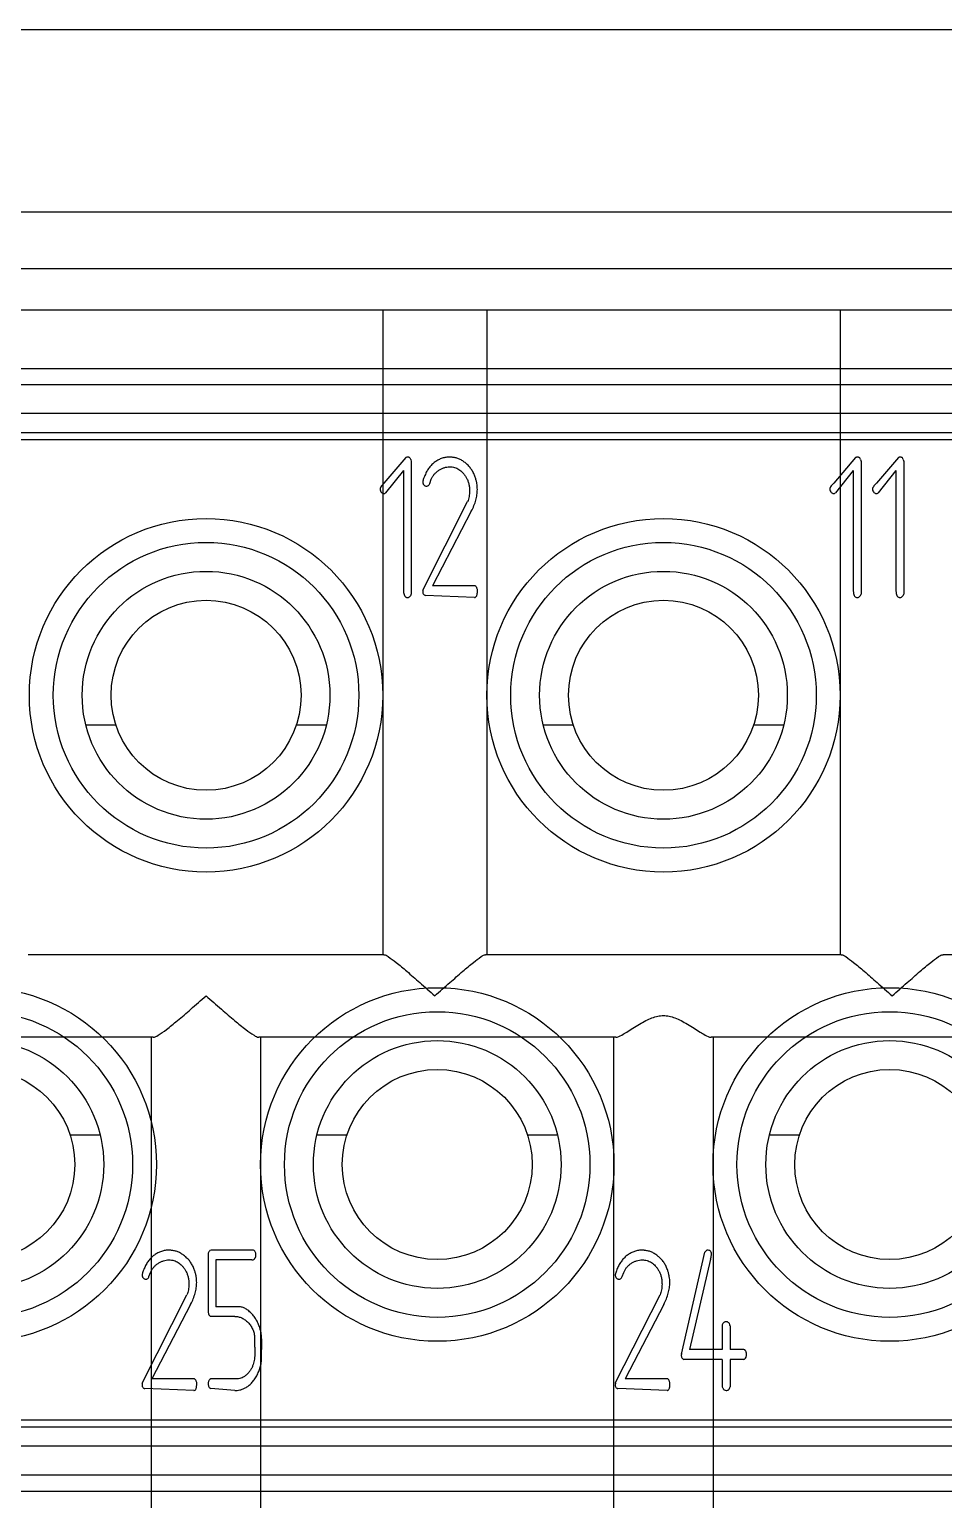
# Model space of a CAD drawing. Header units: millimetres. Extents: x 2423 to 7028, y 909 to 2460.
# Drawn here: x 5334 to 5339.54, y 2052.64 to 2061.54 of the extents above; entities that cross this region are included whole.
import ezdxf

# ---------------------------------------------------------------- set-up
doc = ezdxf.new("R2010")
doc.units = ezdxf.units.MM

msp = doc.modelspace()

# ---------------------------------------------------------------- linework, layer by layer
for p, q in [((5332.1427, 2061.5371), (5365.6427, 2061.5371)), ((5365.5427, 2060.431), (5332.2427, 2060.431)), ((5365.5427, 2060.0871), (5332.2427, 2060.0871)), ((5366.9677, 2059.8371), (5330.8177, 2059.8371)), ((5336.1427, 2059.8371), (5336.1427, 2055.9371)), ((5336.7727, 2059.8371), (5336.7727, 2055.9371)), ((5338.9127, 2059.8371), (5338.9127, 2055.9371)), ((5332.6427, 2059.485), (5365.1427, 2059.485)), ((5332.6427, 2059.3871), (5365.1427, 2059.3871)), ((5365.3927, 2059.2121), (5332.3927, 2059.2121)), ((5365.5427, 2059.0947), (5332.2427, 2059.0947)), ((5332.2427, 2059.0545), (5365.5427, 2059.0545)), ((5336.283, 2058.9454), (5336.1502, 2058.7914)), ((5336.3125, 2058.9343), (5336.3155, 2058.9223)), ((5336.3155, 2058.9223), (5336.3155, 2058.1183)), ((5339.0065, 2058.9454), (5338.8737, 2058.7914)), ((5339.036, 2058.9343), (5339.039, 2058.9223)), ((5339.039, 2058.9223), (5339.039, 2058.1183)), ((5339.2651, 2058.9454), (5339.1323, 2058.7914)), ((5339.2946, 2058.9343), (5339.2975, 2058.9223)), ((5339.2975, 2058.9223), (5339.2975, 2058.1183)), ((5336.2682, 2058.8668), (5336.1603, 2058.7314)), ((5336.2682, 2058.8668), (5336.2682, 2058.148)), ((5338.9918, 2058.8668), (5338.8839, 2058.7314)), ((5338.9918, 2058.8668), (5338.9918, 2058.148)), ((5339.2503, 2058.8668), (5339.1424, 2058.7314)), ((5339.2503, 2058.8668), (5339.2503, 2058.148)), ((5336.1502, 2058.7914), (5336.1354, 2058.774)), ((5336.4268, 2058.7888), (5336.4366, 2058.8142)), ((5338.8737, 2058.7914), (5338.859, 2058.774)), ((5339.1323, 2058.7914), (5339.1175, 2058.774)), ((5336.3856, 2058.143), (5336.6568, 2058.6789)), ((5336.6791, 2058.6204), (5336.4447, 2058.1697)), ((5336.386, 2058.1439), (5336.3851, 2058.1308)), ((5336.7028, 2058.1697), (5336.4447, 2058.1697)), ((5336.6989, 2058.0989), (5336.401, 2058.1107)), ((5334.5266, 2057.3271), (5334.3446, 2057.3271)), ((5335.8008, 2057.3271), (5335.6188, 2057.3271)), ((5337.2966, 2057.3271), (5337.1146, 2057.3271)), ((5338.5708, 2057.3271), (5338.3888, 2057.3271)), ((5336.1495, 2055.9371), (5333.9959, 2055.9371)), ((5338.9195, 2055.9371), (5336.7659, 2055.9371)), ((5341.6898, 2055.9371), (5339.5359, 2055.9371)), ((5334.7525, 2055.4371), (5330.4018, 2055.4371)), ((5334.7427, 2052.3371), (5334.7427, 2055.4371)), ((5337.5535, 2055.4371), (5335.3928, 2055.4371)), ((5335.4027, 2055.4371), (5335.4027, 2052.3371)), ((5337.5427, 2052.3371), (5337.5427, 2055.4371)), ((5340.293, 2055.4371), (5338.1318, 2055.4371)), ((5338.1427, 2055.4371), (5338.1427, 2052.3371)), ((5334.2488, 2054.8471), (5334.4308, 2054.8471)), ((5335.7446, 2054.8471), (5335.9266, 2054.8471)), ((5337.0188, 2054.8471), (5337.2008, 2054.8471)), ((5338.4846, 2054.8471), (5338.6666, 2054.8471)), ((5335.0855, 2054.1297), (5335.0855, 2053.7763)), ((5335.1029, 2054.1489), (5335.096, 2054.1465)), ((5335.3602, 2054.1489), (5335.1029, 2054.1489)), ((5337.9517, 2053.5196), (5338.0942, 2054.1358)), ((5335.1327, 2054.0899), (5335.1327, 2053.8065)), ((5335.3499, 2054.0899), (5335.1327, 2054.0899)), ((5338.128, 2054.0947), (5338.0007, 2053.5468)), ((5334.727, 2053.9888), (5334.7368, 2054.0142)), ((5337.5922, 2053.9888), (5337.602, 2054.0142)), ((5334.6858, 2053.343), (5334.957, 2053.8789)), ((5337.551, 2053.343), (5337.8222, 2053.8789)), ((5334.9793, 2053.8204), (5334.7449, 2053.3697)), ((5335.0855, 2053.7763), (5335.0874, 2053.7619)), ((5335.2654, 2053.8065), (5335.1327, 2053.8065)), ((5337.8446, 2053.8204), (5337.6101, 2053.3697)), ((5335.2464, 2053.7475), (5335.1019, 2053.7475)), ((5338.1987, 2053.6959), (5338.1987, 2053.5468)), ((5338.2459, 2053.69), (5338.2459, 2053.5468)), ((5337.9526, 2053.5236), (5337.9507, 2053.5092)), ((5338.1987, 2053.5468), (5338.0007, 2053.5468)), ((5338.3304, 2053.5468), (5338.2459, 2053.5468)), ((5338.1987, 2053.4878), (5337.9653, 2053.4878)), ((5338.1987, 2053.4878), (5338.1987, 2053.322)), ((5338.2459, 2053.4878), (5338.2459, 2053.322)), ((5338.3294, 2053.4878), (5338.2459, 2053.4878)), ((5334.6862, 2053.3439), (5334.6853, 2053.3308)), ((5335.003, 2053.3697), (5334.7449, 2053.3697)), ((5335.1019, 2053.3697), (5335.096, 2053.3657)), ((5335.2619, 2053.3697), (5335.1019, 2053.3697)), ((5337.5514, 2053.3439), (5337.5505, 2053.3308)), ((5337.8682, 2053.3697), (5337.6101, 2053.3697)), ((5334.9991, 2053.2989), (5334.7012, 2053.3107)), ((5335.2475, 2053.2989), (5335.101, 2053.3107)), ((5337.8643, 2053.2989), (5337.5664, 2053.3107)), ((5338.2105, 2053.3028), (5338.2234, 2053.2989)), ((5365.033, 2053.1197), (5332.7524, 2053.1197)), ((5332.7524, 2053.0795), (5365.033, 2053.0795)), ((5364.9607, 2052.9621), (5332.8247, 2052.9621)), ((5365.3774, 2052.7871), (5332.408, 2052.7871)), ((5332.7364, 2052.6892), (5365.049, 2052.6892))]:
    msp.add_line(p, q)
for centre, radius in [((5335.0727, 2057.5071), 1.07), ((5337.8427, 2057.5071), 1.07), ((5335.0727, 2057.5071), 0.925), ((5337.8427, 2057.5071), 0.925), ((5335.0727, 2057.5071), 0.75), ((5337.8427, 2057.5071), 0.75), ((5335.0727, 2057.5071), 0.575), ((5337.8427, 2057.5071), 0.575), ((5333.7027, 2054.6671), 1.07), ((5336.4727, 2054.6671), 1.07), ((5339.2127, 2054.6671), 1.07), ((5333.7027, 2054.6671), 0.925), ((5336.4727, 2054.6671), 0.925), ((5339.2127, 2054.6671), 0.925), ((5333.7027, 2054.6671), 0.75), ((5336.4727, 2054.6671), 0.75), ((5339.2127, 2054.6671), 0.75), ((5333.7027, 2054.6671), 0.575), ((5336.4727, 2054.6671), 0.575), ((5339.2127, 2054.6671), 0.575)]:
    msp.add_circle(centre, radius)
for points, knots in [([(5336.2939, 2058.9489), (5336.2917, 2058.9488), (5336.2878, 2058.9486), (5336.2845, 2058.9464), (5336.283, 2058.9454)], [0, 0, 0, 0, 0.545324, 1, 1, 1, 1]), ([(5336.3125, 2058.9343), (5336.3117, 2058.9366), (5336.3101, 2058.9408), (5336.3056, 2058.9454), (5336.3001, 2058.9485), (5336.296, 2058.9488), (5336.2939, 2058.9489)], [0, 0, 0, 0, 0.27916, 0.520292, 0.750713, 1, 1, 1, 1]), ([(5336.5495, 2058.9489), (5336.5414, 2058.9486), (5336.5255, 2058.9478), (5336.5022, 2058.9422), (5336.4802, 2058.9325), (5336.4593, 2058.9196), (5336.4403, 2058.9034), (5336.4237, 2058.8841), (5336.4089, 2058.8624), (5336.4016, 2058.8462), (5336.3978, 2058.8379)], [0, 0, 0, 0, 0.120579, 0.239462, 0.358345, 0.481274, 0.60656, 0.733056, 0.863098, 1, 1, 1, 1]), ([(5336.571, 2058.9465), (5336.5684, 2058.9469), (5336.5637, 2058.9476), (5336.5574, 2058.9483), (5336.5528, 2058.9487), (5336.5504, 2058.9488), (5336.5495, 2058.9489)], [0, 0, 0, 0, 0.368674, 0.659377, 0.872344, 1, 1, 1, 1]), ([(5336.7029, 2058.8268), (5336.7001, 2058.8345), (5336.6944, 2058.8498), (5336.6824, 2058.871), (5336.6676, 2058.8903), (5336.6506, 2058.9076), (5336.6321, 2058.9225), (5336.6125, 2058.9341), (5336.5922, 2058.9426), (5336.5781, 2058.9452), (5336.571, 2058.9465)], [0, 0, 0, 0, 0.131927, 0.260928, 0.389797, 0.520976, 0.649498, 0.769818, 0.885803, 1, 1, 1, 1]), ([(5339.0174, 2058.9489), (5339.0153, 2058.9488), (5339.0113, 2058.9486), (5339.008, 2058.9464), (5339.0065, 2058.9454)], [0, 0, 0, 0, 0.545324, 1, 1, 1, 1]), ([(5339.036, 2058.9343), (5339.0352, 2058.9366), (5339.0337, 2058.9408), (5339.0291, 2058.9454), (5339.0237, 2058.9485), (5339.0196, 2058.9488), (5339.0174, 2058.9489)], [0, 0, 0, 0, 0.27916, 0.520292, 0.750713, 1, 1, 1, 1]), ([(5339.276, 2058.9489), (5339.2738, 2058.9488), (5339.2698, 2058.9486), (5339.2666, 2058.9464), (5339.2651, 2058.9454)], [0, 0, 0, 0, 0.545324, 1, 1, 1, 1]), ([(5339.2946, 2058.9343), (5339.2938, 2058.9366), (5339.2922, 2058.9408), (5339.2876, 2058.9454), (5339.2822, 2058.9485), (5339.2781, 2058.9488), (5339.276, 2058.9489)], [0, 0, 0, 0, 0.27916, 0.520292, 0.750713, 1, 1, 1, 1]), ([(5336.3978, 2058.8379), (5336.396, 2058.8332), (5336.3926, 2058.8248), (5336.3885, 2058.8134), (5336.3858, 2058.8048), (5336.3853, 2058.7998), (5336.3851, 2058.7978)], [0, 0, 0, 0, 0.357566, 0.645467, 0.858871, 1, 1, 1, 1]), ([(5336.4366, 2058.8142), (5336.439, 2058.8196), (5336.4439, 2058.8303), (5336.4545, 2058.8447), (5336.467, 2058.8578), (5336.482, 2058.8687), (5336.4978, 2058.8782), (5336.5145, 2058.8848), (5336.5312, 2058.8892), (5336.5426, 2058.8896), (5336.5482, 2058.8899)], [0, 0, 0, 0, 0.124644, 0.247311, 0.373823, 0.505272, 0.637123, 0.761579, 0.881684, 1, 1, 1, 1]), ([(5336.5482, 2058.8899), (5336.5532, 2058.8897), (5336.5632, 2058.8895), (5336.5777, 2058.8861), (5336.5915, 2058.8812), (5336.6046, 2058.8741), (5336.6166, 2058.8648), (5336.6282, 2058.8539), (5336.6386, 2058.8406), (5336.6449, 2058.8309), (5336.6482, 2058.8259)], [0, 0, 0, 0, 0.121565, 0.239695, 0.356257, 0.474118, 0.59457, 0.721216, 0.855947, 1, 1, 1, 1]), ([(5336.1354, 2058.774), (5336.1328, 2058.7708), (5336.1282, 2058.765), (5336.1271, 2058.7576), (5336.1266, 2058.7543)], [0, 0, 0, 0, 0.551921, 1, 1, 1, 1]), ([(5336.1266, 2058.7543), (5336.1267, 2058.7525), (5336.1269, 2058.7488), (5336.1287, 2058.7456), (5336.1295, 2058.744)], [0, 0, 0, 0, 0.497688, 1, 1, 1, 1]), ([(5336.1295, 2058.744), (5336.1309, 2058.7407), (5336.1335, 2058.7346), (5336.1412, 2058.7296), (5336.1468, 2058.729), (5336.1492, 2058.7279), (5336.1496, 2058.7277)], [0, 0, 0, 0, 0.387727, 0.71051, 0.948473, 1, 1, 1, 1]), ([(5336.3851, 2058.7978), (5336.3852, 2058.7956), (5336.3855, 2058.7913), (5336.3872, 2058.7873), (5336.3881, 2058.7853)], [0, 0, 0, 0, 0.500808, 1, 1, 1, 1]), ([(5336.3881, 2058.7853), (5336.389, 2058.7837), (5336.3908, 2058.7805), (5336.395, 2058.7767), (5336.4004, 2058.7741), (5336.4044, 2058.7732), (5336.4065, 2058.7727)], [0, 0, 0, 0, 0.235775, 0.471951, 0.720621, 1, 1, 1, 1]), ([(5336.4065, 2058.7727), (5336.4088, 2058.7729), (5336.4133, 2058.7731), (5336.4192, 2058.7767), (5336.4241, 2058.7818), (5336.4258, 2058.7864), (5336.4268, 2058.7888)], [0, 0, 0, 0, 0.247814, 0.476683, 0.720915, 1, 1, 1, 1]), ([(5336.6482, 2058.8259), (5336.6513, 2058.8199), (5336.6577, 2058.8078), (5336.664, 2058.7877), (5336.6677, 2058.7658), (5336.6682, 2058.7507), (5336.6684, 2058.7429)], [0, 0, 0, 0, 0.2329, 0.475204, 0.728536, 1, 1, 1, 1]), ([(5336.6791, 2058.6204), (5336.6848, 2058.6318), (5336.6956, 2058.6537), (5336.707, 2058.6874), (5336.7143, 2058.72), (5336.7152, 2058.7416), (5336.7157, 2058.7521)], [0, 0, 0, 0, 0.27579, 0.531625, 0.772114, 1, 1, 1, 1]), ([(5336.7157, 2058.7521), (5336.7155, 2058.7582), (5336.7153, 2058.7707), (5336.7128, 2058.7893), (5336.7087, 2058.8081), (5336.7049, 2058.8205), (5336.7029, 2058.8268)], [0, 0, 0, 0, 0.242582, 0.489414, 0.739966, 1, 1, 1, 1]), ([(5338.859, 2058.774), (5338.8564, 2058.7708), (5338.8517, 2058.765), (5338.8506, 2058.7576), (5338.8501, 2058.7543)], [0, 0, 0, 0, 0.551921, 1, 1, 1, 1]), ([(5338.8501, 2058.7543), (5338.8502, 2058.7525), (5338.8505, 2058.7488), (5338.8522, 2058.7456), (5338.8531, 2058.744)], [0, 0, 0, 0, 0.497688, 1, 1, 1, 1]), ([(5338.8531, 2058.744), (5338.8545, 2058.7407), (5338.857, 2058.7346), (5338.8647, 2058.7296), (5338.8703, 2058.729), (5338.8727, 2058.7279), (5338.8732, 2058.7277)], [0, 0, 0, 0, 0.387727, 0.71051, 0.948473, 1, 1, 1, 1]), ([(5339.1175, 2058.774), (5339.1149, 2058.7708), (5339.1103, 2058.765), (5339.1092, 2058.7576), (5339.1087, 2058.7543)], [0, 0, 0, 0, 0.551921, 1, 1, 1, 1]), ([(5339.1087, 2058.7543), (5339.1088, 2058.7525), (5339.109, 2058.7488), (5339.1107, 2058.7456), (5339.1116, 2058.744)], [0, 0, 0, 0, 0.497688, 1, 1, 1, 1]), ([(5339.1116, 2058.744), (5339.113, 2058.7407), (5339.1156, 2058.7346), (5339.1233, 2058.7296), (5339.1289, 2058.729), (5339.1313, 2058.7279), (5339.1317, 2058.7277)], [0, 0, 0, 0, 0.387727, 0.71051, 0.948473, 1, 1, 1, 1]), ([(5336.1496, 2058.7277), (5336.1516, 2058.7279), (5336.1555, 2058.7282), (5336.1587, 2058.7303), (5336.1603, 2058.7314)], [0, 0, 0, 0, 0.504124, 1, 1, 1, 1]), ([(5336.6684, 2058.7429), (5336.6683, 2058.7371), (5336.6681, 2058.7258), (5336.6657, 2058.7092), (5336.6625, 2058.6935), (5336.6587, 2058.6837), (5336.6568, 2058.6789)], [0, 0, 0, 0, 0.265175, 0.518288, 0.76377, 1, 1, 1, 1]), ([(5338.8732, 2058.7277), (5338.8751, 2058.7279), (5338.879, 2058.7282), (5338.8823, 2058.7303), (5338.8839, 2058.7314)], [0, 0, 0, 0, 0.504124, 1, 1, 1, 1]), ([(5339.1317, 2058.7277), (5339.1337, 2058.7279), (5339.1376, 2058.7282), (5339.1408, 2058.7303), (5339.1424, 2058.7314)], [0, 0, 0, 0, 0.504124, 1, 1, 1, 1]), ([(5336.2682, 2058.148), (5336.2684, 2058.1419), (5336.2686, 2058.1312), (5336.2711, 2058.1172), (5336.2756, 2058.1066), (5336.2808, 2058.1029), (5336.2832, 2058.1013)], [0, 0, 0, 0, 0.353853, 0.629664, 0.836093, 1, 1, 1, 1]), ([(5336.3851, 2058.1308), (5336.3854, 2058.1286), (5336.3859, 2058.1242), (5336.3893, 2058.1184), (5336.3944, 2058.1137), (5336.3987, 2058.1118), (5336.401, 2058.1107)], [0, 0, 0, 0, 0.249068, 0.483247, 0.723549, 1, 1, 1, 1]), ([(5336.7157, 2058.1472), (5336.7149, 2058.15), (5336.7135, 2058.1549), (5336.7109, 2058.1617), (5336.7072, 2058.1666), (5336.7042, 2058.1688), (5336.7028, 2058.1697)], [0, 0, 0, 0, 0.317369, 0.580773, 0.807678, 1, 1, 1, 1]), ([(5336.7147, 2058.1166), (5336.7149, 2058.1181), (5336.7152, 2058.1217), (5336.7156, 2058.1283), (5336.7157, 2058.137), (5336.7157, 2058.1436), (5336.7157, 2058.1472)], [0, 0, 0, 0, 0.144948, 0.355944, 0.644901, 1, 1, 1, 1]), ([(5338.9918, 2058.148), (5338.9919, 2058.1419), (5338.9922, 2058.1312), (5338.9946, 2058.1172), (5338.9991, 2058.1066), (5339.0044, 2058.1029), (5339.0067, 2058.1013)], [0, 0, 0, 0, 0.353853, 0.629664, 0.836093, 1, 1, 1, 1]), ([(5339.2503, 2058.148), (5339.2505, 2058.1419), (5339.2507, 2058.1312), (5339.2532, 2058.1172), (5339.2577, 2058.1066), (5339.2629, 2058.1029), (5339.2653, 2058.1013)], [0, 0, 0, 0, 0.353853, 0.629664, 0.836093, 1, 1, 1, 1]), ([(5336.2832, 2058.1013), (5336.2845, 2058.1006), (5336.2869, 2058.0993), (5336.2895, 2058.099), (5336.2907, 2058.0989)], [0, 0, 0, 0, 0.556803, 1, 1, 1, 1]), ([(5336.2907, 2058.0989), (5336.2932, 2058.099), (5336.2982, 2058.0993), (5336.3026, 2058.1015), (5336.3048, 2058.1026)], [0, 0, 0, 0, 0.508267, 1, 1, 1, 1]), ([(5336.3048, 2058.1026), (5336.3076, 2058.1051), (5336.3125, 2058.1094), (5336.3146, 2058.1156), (5336.3155, 2058.1183)], [0, 0, 0, 0, 0.575373, 1, 1, 1, 1]), ([(5336.6989, 2058.0989), (5336.7005, 2058.0993), (5336.7041, 2058.1002), (5336.7082, 2058.1044), (5336.7121, 2058.1097), (5336.7138, 2058.1142), (5336.7147, 2058.1166)], [0, 0, 0, 0, 0.203885, 0.429749, 0.684734, 1, 1, 1, 1]), ([(5339.0067, 2058.1013), (5339.008, 2058.1006), (5339.0104, 2058.0993), (5339.0131, 2058.099), (5339.0143, 2058.0989)], [0, 0, 0, 0, 0.556803, 1, 1, 1, 1]), ([(5339.0143, 2058.0989), (5339.0168, 2058.099), (5339.0217, 2058.0993), (5339.0261, 2058.1015), (5339.0283, 2058.1026)], [0, 0, 0, 0, 0.508267, 1, 1, 1, 1]), ([(5339.0283, 2058.1026), (5339.0311, 2058.1051), (5339.0361, 2058.1094), (5339.0381, 2058.1156), (5339.039, 2058.1183)], [0, 0, 0, 0, 0.575373, 1, 1, 1, 1]), ([(5339.2653, 2058.1013), (5339.2666, 2058.1006), (5339.269, 2058.0993), (5339.2716, 2058.099), (5339.2728, 2058.0989)], [0, 0, 0, 0, 0.556803, 1, 1, 1, 1]), ([(5339.2728, 2058.0989), (5339.2753, 2058.099), (5339.2802, 2058.0993), (5339.2847, 2058.1015), (5339.2868, 2058.1026)], [0, 0, 0, 0, 0.508267, 1, 1, 1, 1]), ([(5339.2868, 2058.1026), (5339.2897, 2058.1051), (5339.2946, 2058.1094), (5339.2967, 2058.1156), (5339.2975, 2058.1183)], [0, 0, 0, 0, 0.575373, 1, 1, 1, 1]), ([(5336.1495, 2055.9371), (5336.1592, 2055.9371), (5336.1852, 2055.9191), (5336.2299, 2055.8862), (5336.2933, 2055.8323), (5336.3709, 2055.7644), (5336.4273, 2055.7141), (5336.4577, 2055.6871)], [0, 0, 0, 0, 0.073316, 0.220615, 0.430985, 0.693963, 1, 1, 1, 1]), ([(5336.4577, 2055.6871), (5336.488, 2055.7141), (5336.5444, 2055.7644), (5336.6221, 2055.8323), (5336.6854, 2055.8862), (5336.7301, 2055.9191), (5336.7562, 2055.9371), (5336.7659, 2055.9371)], [0, 0, 0, 0, 0.305988, 0.568991, 0.779342, 0.926588, 1, 1, 1, 1]), ([(5338.9195, 2055.9371), (5338.9292, 2055.9371), (5338.9552, 2055.9191), (5338.9999, 2055.8862), (5339.0633, 2055.8323), (5339.1409, 2055.7644), (5339.1973, 2055.7141), (5339.2277, 2055.6871)], [0, 0, 0, 0, 0.073316, 0.220615, 0.430985, 0.693963, 1, 1, 1, 1]), ([(5339.2277, 2055.6871), (5339.258, 2055.7141), (5339.3144, 2055.7644), (5339.3921, 2055.8323), (5339.4554, 2055.8862), (5339.5001, 2055.9191), (5339.5262, 2055.9371), (5339.5359, 2055.9371)], [0, 0, 0, 0, 0.305988, 0.568991, 0.779342, 0.926588, 1, 1, 1, 1]), ([(5334.7525, 2055.4371), (5334.7632, 2055.4371), (5334.7913, 2055.4547), (5334.8389, 2055.4879), (5334.9043, 2055.5421), (5334.9841, 2055.6098), (5335.0417, 2055.6602), (5335.0727, 2055.6871)], [0, 0, 0, 0, 0.078486, 0.227894, 0.437701, 0.698117, 1, 1, 1, 1]), ([(5335.0727, 2055.6871), (5335.1036, 2055.6602), (5335.1612, 2055.6098), (5335.241, 2055.5421), (5335.3065, 2055.4879), (5335.354, 2055.4547), (5335.3822, 2055.4371), (5335.3928, 2055.4371)], [0, 0, 0, 0, 0.301654, 0.562482, 0.772077, 0.921467, 1, 1, 1, 1]), ([(5337.5535, 2055.4371), (5337.5665, 2055.4371), (5337.5893, 2055.4505), (5337.6228, 2055.4696), (5337.6582, 2055.4924), (5337.6964, 2055.516), (5337.7347, 2055.5376), (5337.7717, 2055.5547), (5337.8074, 2055.5658), (5337.8313, 2055.5684), (5337.8427, 2055.5684)], [0, 0, 0, 0, 0.121032, 0.231439, 0.366608, 0.512536, 0.651644, 0.777843, 0.893253, 1, 1, 1, 1]), ([(5337.8427, 2055.5684), (5337.8541, 2055.5684), (5337.8779, 2055.5658), (5337.9137, 2055.5547), (5337.9507, 2055.5376), (5337.989, 2055.5159), (5338.0272, 2055.4924), (5338.0626, 2055.4696), (5338.0961, 2055.4505), (5338.1189, 2055.4371), (5338.1318, 2055.4371)], [0, 0, 0, 0, 0.106755, 0.222209, 0.348408, 0.487472, 0.633378, 0.768538, 0.878937, 1, 1, 1, 1]), ([(5334.8497, 2054.1489), (5334.8416, 2054.1486), (5334.8257, 2054.1478), (5334.8024, 2054.1422), (5334.7804, 2054.1325), (5334.7595, 2054.1196), (5334.7405, 2054.1034), (5334.7239, 2054.0841), (5334.7091, 2054.0624), (5334.7018, 2054.0462), (5334.698, 2054.0379)], [0, 0, 0, 0, 0.120579, 0.239462, 0.358345, 0.481274, 0.60656, 0.733056, 0.863098, 1, 1, 1, 1]), ([(5334.8713, 2054.1465), (5334.8686, 2054.1469), (5334.8639, 2054.1476), (5334.8576, 2054.1483), (5334.8531, 2054.1487), (5334.8506, 2054.1488), (5334.8497, 2054.1489)], [0, 0, 0, 0, 0.368674, 0.659377, 0.872344, 1, 1, 1, 1]), ([(5335.0031, 2054.0268), (5335.0003, 2054.0345), (5334.9946, 2054.0498), (5334.9826, 2054.071), (5334.9678, 2054.0903), (5334.9508, 2054.1076), (5334.9323, 2054.1225), (5334.9127, 2054.1341), (5334.8924, 2054.1426), (5334.8783, 2054.1452), (5334.8713, 2054.1465)], [0, 0, 0, 0, 0.131927, 0.260928, 0.389797, 0.520976, 0.649498, 0.769818, 0.885803, 1, 1, 1, 1]), ([(5335.096, 2054.1465), (5335.0937, 2054.1442), (5335.0888, 2054.1395), (5335.0866, 2054.1331), (5335.0855, 2054.1297)], [0, 0, 0, 0, 0.481353, 1, 1, 1, 1]), ([(5335.3499, 2054.0899), (5335.3519, 2054.09), (5335.3558, 2054.0901), (5335.3613, 2054.092), (5335.3657, 2054.0951), (5335.3702, 2054.1007), (5335.3737, 2054.1094), (5335.3743, 2054.1169), (5335.3746, 2054.1207)], [0, 0, 0, 0, 0.13727, 0.264348, 0.380416, 0.498171, 0.745136, 1, 1, 1, 1]), ([(5335.3727, 2054.1341), (5335.3714, 2054.1372), (5335.3688, 2054.1434), (5335.3631, 2054.147), (5335.3602, 2054.1489)], [0, 0, 0, 0, 0.488508, 1, 1, 1, 1]), ([(5335.3746, 2054.1207), (5335.3746, 2054.1234), (5335.3747, 2054.128), (5335.3733, 2054.1324), (5335.3727, 2054.1341)], [0, 0, 0, 0, 0.594176, 1, 1, 1, 1]), ([(5337.7149, 2054.1489), (5337.7069, 2054.1486), (5337.6909, 2054.1478), (5337.6676, 2054.1422), (5337.6456, 2054.1325), (5337.6247, 2054.1196), (5337.6057, 2054.1034), (5337.5891, 2054.0841), (5337.5744, 2054.0624), (5337.567, 2054.0462), (5337.5633, 2054.0379)], [0, 0, 0, 0, 0.120579, 0.239462, 0.358345, 0.481274, 0.60656, 0.733056, 0.863098, 1, 1, 1, 1]), ([(5337.7365, 2054.1465), (5337.7338, 2054.1469), (5337.7291, 2054.1476), (5337.7228, 2054.1483), (5337.7183, 2054.1487), (5337.7158, 2054.1488), (5337.7149, 2054.1489)], [0, 0, 0, 0, 0.368674, 0.659377, 0.872344, 1, 1, 1, 1]), ([(5337.8684, 2054.0268), (5337.8655, 2054.0345), (5337.8598, 2054.0498), (5337.8478, 2054.071), (5337.833, 2054.0903), (5337.816, 2054.1076), (5337.7975, 2054.1225), (5337.7779, 2054.1341), (5337.7576, 2054.1426), (5337.7435, 2054.1452), (5337.7365, 2054.1465)], [0, 0, 0, 0, 0.131927, 0.260928, 0.389797, 0.520976, 0.649498, 0.769818, 0.885803, 1, 1, 1, 1]), ([(5338.1086, 2054.1489), (5338.1073, 2054.1488), (5338.1045, 2054.1485), (5338.1009, 2054.1453), (5338.0971, 2054.1414), (5338.0953, 2054.1378), (5338.0942, 2054.1358)], [0, 0, 0, 0, 0.193362, 0.406833, 0.675762, 1, 1, 1, 1]), ([(5338.1337, 2054.1253), (5338.1336, 2054.1288), (5338.1333, 2054.1353), (5338.1279, 2054.1436), (5338.1191, 2054.1484), (5338.1124, 2054.1487), (5338.1086, 2054.1489)], [0, 0, 0, 0, 0.265355, 0.489144, 0.716058, 1, 1, 1, 1]), ([(5338.128, 2054.0947), (5338.1289, 2054.0984), (5338.1305, 2054.1051), (5338.1321, 2054.114), (5338.1334, 2054.1204), (5338.1336, 2054.1239), (5338.1337, 2054.1253)], [0, 0, 0, 0, 0.370279, 0.659212, 0.869304, 1, 1, 1, 1]), ([(5334.698, 2054.0379), (5334.6962, 2054.0332), (5334.6928, 2054.0248), (5334.6887, 2054.0134), (5334.686, 2054.0048), (5334.6855, 2053.9998), (5334.6853, 2053.9978)], [0, 0, 0, 0, 0.357566, 0.645467, 0.858871, 1, 1, 1, 1]), ([(5334.7368, 2054.0142), (5334.7393, 2054.0196), (5334.7442, 2054.0303), (5334.7547, 2054.0447), (5334.7672, 2054.0578), (5334.7822, 2054.0687), (5334.7981, 2054.0782), (5334.8147, 2054.0848), (5334.8314, 2054.0892), (5334.8428, 2054.0896), (5334.8484, 2054.0899)], [0, 0, 0, 0, 0.124644, 0.247311, 0.373823, 0.505272, 0.637123, 0.761579, 0.881684, 1, 1, 1, 1]), ([(5334.8484, 2054.0899), (5334.8534, 2054.0897), (5334.8634, 2054.0895), (5334.8779, 2054.0861), (5334.8917, 2054.0812), (5334.9048, 2054.0741), (5334.9168, 2054.0648), (5334.9284, 2054.0539), (5334.9388, 2054.0406), (5334.9451, 2054.0309), (5334.9484, 2054.0259)], [0, 0, 0, 0, 0.121565, 0.239695, 0.356257, 0.474118, 0.59457, 0.721216, 0.855947, 1, 1, 1, 1]), ([(5337.5633, 2054.0379), (5337.5614, 2054.0332), (5337.558, 2054.0248), (5337.5539, 2054.0134), (5337.5512, 2054.0048), (5337.5507, 2053.9998), (5337.5505, 2053.9978)], [0, 0, 0, 0, 0.357566, 0.645467, 0.858871, 1, 1, 1, 1]), ([(5337.602, 2054.0142), (5337.6045, 2054.0196), (5337.6094, 2054.0303), (5337.6199, 2054.0447), (5337.6324, 2054.0578), (5337.6474, 2054.0687), (5337.6633, 2054.0782), (5337.6799, 2054.0848), (5337.6966, 2054.0892), (5337.708, 2054.0896), (5337.7136, 2054.0899)], [0, 0, 0, 0, 0.124644, 0.247311, 0.373823, 0.505272, 0.637123, 0.761579, 0.881684, 1, 1, 1, 1]), ([(5337.7136, 2054.0899), (5337.7187, 2054.0897), (5337.7286, 2054.0895), (5337.7431, 2054.0861), (5337.7569, 2054.0812), (5337.77, 2054.0741), (5337.782, 2054.0648), (5337.7936, 2054.0539), (5337.8041, 2054.0406), (5337.8103, 2054.0309), (5337.8136, 2054.0259)], [0, 0, 0, 0, 0.121565, 0.239695, 0.356257, 0.474118, 0.59457, 0.721216, 0.855947, 1, 1, 1, 1]), ([(5334.6853, 2053.9978), (5334.6854, 2053.9956), (5334.6857, 2053.9913), (5334.6874, 2053.9873), (5334.6883, 2053.9853)], [0, 0, 0, 0, 0.500808, 1, 1, 1, 1]), ([(5334.6883, 2053.9853), (5334.6892, 2053.9837), (5334.691, 2053.9805), (5334.6952, 2053.9767), (5334.7006, 2053.9741), (5334.7046, 2053.9732), (5334.7067, 2053.9727)], [0, 0, 0, 0, 0.235775, 0.471951, 0.720621, 1, 1, 1, 1]), ([(5334.7067, 2053.9727), (5334.709, 2053.9729), (5334.7135, 2053.9731), (5334.7194, 2053.9767), (5334.7243, 2053.9818), (5334.7261, 2053.9864), (5334.727, 2053.9888)], [0, 0, 0, 0, 0.247814, 0.476683, 0.720915, 1, 1, 1, 1]), ([(5334.9484, 2054.0259), (5334.9515, 2054.0199), (5334.9579, 2054.0078), (5334.9642, 2053.9877), (5334.9679, 2053.9658), (5334.9684, 2053.9507), (5334.9687, 2053.9429)], [0, 0, 0, 0, 0.2329, 0.475204, 0.728536, 1, 1, 1, 1]), ([(5334.9687, 2053.9429), (5334.9685, 2053.9371), (5334.9683, 2053.9258), (5334.9659, 2053.9092), (5334.9627, 2053.8935), (5334.9589, 2053.8837), (5334.957, 2053.8789)], [0, 0, 0, 0, 0.265175, 0.518288, 0.76377, 1, 1, 1, 1]), ([(5334.9793, 2053.8204), (5334.985, 2053.8318), (5334.9958, 2053.8537), (5335.0072, 2053.8874), (5335.0145, 2053.92), (5335.0154, 2053.9416), (5335.0159, 2053.9521)], [0, 0, 0, 0, 0.27579, 0.531625, 0.772114, 1, 1, 1, 1]), ([(5335.0159, 2053.9521), (5335.0157, 2053.9582), (5335.0155, 2053.9707), (5335.013, 2053.9893), (5335.0089, 2054.0081), (5335.0051, 2054.0205), (5335.0031, 2054.0268)], [0, 0, 0, 0, 0.242582, 0.489414, 0.739966, 1, 1, 1, 1]), ([(5337.5505, 2053.9978), (5337.5506, 2053.9956), (5337.5509, 2053.9913), (5337.5526, 2053.9873), (5337.5535, 2053.9853)], [0, 0, 0, 0, 0.500808, 1, 1, 1, 1]), ([(5337.5535, 2053.9853), (5337.5544, 2053.9837), (5337.5562, 2053.9805), (5337.5604, 2053.9767), (5337.5658, 2053.9741), (5337.5698, 2053.9732), (5337.5719, 2053.9727)], [0, 0, 0, 0, 0.235775, 0.471951, 0.720621, 1, 1, 1, 1]), ([(5337.5719, 2053.9727), (5337.5743, 2053.9729), (5337.5787, 2053.9731), (5337.5846, 2053.9767), (5337.5895, 2053.9818), (5337.5913, 2053.9864), (5337.5922, 2053.9888)], [0, 0, 0, 0, 0.247814, 0.476683, 0.720915, 1, 1, 1, 1]), ([(5337.8136, 2054.0259), (5337.8167, 2054.0199), (5337.8231, 2054.0078), (5337.8294, 2053.9877), (5337.8331, 2053.9658), (5337.8336, 2053.9507), (5337.8339, 2053.9429)], [0, 0, 0, 0, 0.2329, 0.475204, 0.728536, 1, 1, 1, 1]), ([(5337.8339, 2053.9429), (5337.8337, 2053.9371), (5337.8335, 2053.9258), (5337.8311, 2053.9092), (5337.8279, 2053.8935), (5337.8241, 2053.8837), (5337.8222, 2053.8789)], [0, 0, 0, 0, 0.265175, 0.518288, 0.76377, 1, 1, 1, 1]), ([(5337.8446, 2053.8204), (5337.8502, 2053.8318), (5337.861, 2053.8537), (5337.8724, 2053.8874), (5337.8798, 2053.92), (5337.8806, 2053.9416), (5337.8811, 2053.9521)], [0, 0, 0, 0, 0.27579, 0.531625, 0.772114, 1, 1, 1, 1]), ([(5337.8811, 2053.9521), (5337.8809, 2053.9582), (5337.8807, 2053.9707), (5337.8782, 2053.9893), (5337.8741, 2054.0081), (5337.8703, 2054.0205), (5337.8684, 2054.0268)], [0, 0, 0, 0, 0.242582, 0.489414, 0.739966, 1, 1, 1, 1]), ([(5335.0874, 2053.7619), (5335.0882, 2053.7601), (5335.0899, 2053.7566), (5335.0932, 2053.7522), (5335.0974, 2053.7492), (5335.1004, 2053.7481), (5335.1019, 2053.7475)], [0, 0, 0, 0, 0.283765, 0.537602, 0.774029, 1, 1, 1, 1]), ([(5335.3998, 2053.6724), (5335.3969, 2053.6815), (5335.3912, 2053.6993), (5335.3788, 2053.7243), (5335.3638, 2053.7471), (5335.3465, 2053.7675), (5335.3277, 2053.7847), (5335.3077, 2053.7972), (5335.2868, 2053.8052), (5335.2725, 2053.8061), (5335.2654, 2053.8065)], [0, 0, 0, 0, 0.141089, 0.277362, 0.411722, 0.545707, 0.672989, 0.787683, 0.895323, 1, 1, 1, 1]), ([(5335.2464, 2053.7475), (5335.2538, 2053.7471), (5335.2686, 2053.7464), (5335.2899, 2053.7388), (5335.3098, 2053.7271), (5335.3279, 2053.7111), (5335.3439, 2053.692), (5335.3557, 2053.6696), (5335.364, 2053.6451), (5335.3659, 2053.6277), (5335.3668, 2053.6188)], [0, 0, 0, 0, 0.114921, 0.228526, 0.345545, 0.471852, 0.601186, 0.729943, 0.861328, 1, 1, 1, 1]), ([(5335.4102, 2053.5832), (5335.4101, 2053.5917), (5335.41, 2053.6081), (5335.4078, 2053.6316), (5335.405, 2053.6529), (5335.4015, 2053.6661), (5335.3998, 2053.6724)], [0, 0, 0, 0, 0.284466, 0.545287, 0.783139, 1, 1, 1, 1]), ([(5338.2234, 2053.7154), (5338.2206, 2053.7152), (5338.2152, 2053.7147), (5338.2076, 2053.711), (5338.2021, 2053.7042), (5338.1999, 2053.6988), (5338.1987, 2053.6959)], [0, 0, 0, 0, 0.247905, 0.479174, 0.722434, 1, 1, 1, 1]), ([(5338.2352, 2053.7108), (5338.2336, 2053.7122), (5338.2302, 2053.7151), (5338.2257, 2053.7153), (5338.2234, 2053.7154)], [0, 0, 0, 0, 0.46831, 1, 1, 1, 1]), ([(5338.2459, 2053.69), (5338.2457, 2053.6921), (5338.2454, 2053.6963), (5338.2436, 2053.7023), (5338.2399, 2053.7072), (5338.2368, 2053.7096), (5338.2352, 2053.7108)], [0, 0, 0, 0, 0.265564, 0.511114, 0.753872, 1, 1, 1, 1]), ([(5335.3668, 2053.6188), (5335.3665, 2053.6162), (5335.3658, 2053.61), (5335.3659, 2053.6037), (5335.3659, 2053.5999)], [0, 0, 0, 0, 0.403068, 1, 1, 1, 1]), ([(5335.3659, 2053.5999), (5335.3659, 2053.5951), (5335.366, 2053.5835), (5335.3668, 2053.5683), (5335.3672, 2053.5549), (5335.3676, 2053.5457), (5335.3678, 2053.5381), (5335.3678, 2053.5335), (5335.3678, 2053.5315)], [0, 0, 0, 0, 0.21286, 0.509419, 0.665777, 0.800595, 0.911091, 1, 1, 1, 1]), ([(5335.4083, 2053.5062), (5335.4083, 2053.5086), (5335.4083, 2053.5139), (5335.4085, 2053.5226), (5335.4089, 2053.533), (5335.4093, 2053.5446), (5335.4096, 2053.5562), (5335.41, 2053.5667), (5335.4102, 2053.5755), (5335.4102, 2053.5808), (5335.4102, 2053.5832)], [0, 0, 0, 0, 0.091094, 0.206185, 0.340514, 0.498802, 0.65709, 0.793815, 0.908906, 1, 1, 1, 1]), ([(5335.3678, 2053.5315), (5335.3677, 2053.5241), (5335.3675, 2053.5099), (5335.3656, 2053.4901), (5335.363, 2053.4726), (5335.3597, 2053.4621), (5335.3582, 2053.4572)], [0, 0, 0, 0, 0.296593, 0.562371, 0.796025, 1, 1, 1, 1]), ([(5335.4093, 2053.4976), (5335.409, 2053.4993), (5335.4085, 2053.5022), (5335.4084, 2053.5051), (5335.4083, 2053.5062)], [0, 0, 0, 0, 0.597843, 1, 1, 1, 1]), ([(5335.4093, 2053.4887), (5335.409, 2053.4899), (5335.4084, 2053.4928), (5335.4089, 2053.4958), (5335.4093, 2053.4976)], [0, 0, 0, 0, 0.397506, 1, 1, 1, 1]), ([(5337.9507, 2053.5092), (5337.9511, 2053.5064), (5337.9519, 2053.5015), (5337.955, 2053.4949), (5337.9594, 2053.49), (5337.9634, 2053.4885), (5337.9653, 2053.4878)], [0, 0, 0, 0, 0.300717, 0.546281, 0.778328, 1, 1, 1, 1]), ([(5338.3294, 2053.4878), (5338.3318, 2053.4889), (5338.3375, 2053.4915), (5338.341, 2053.4969), (5338.3431, 2053.5002)], [0, 0, 0, 0, 0.40525, 1, 1, 1, 1]), ([(5338.344, 2053.5304), (5338.3432, 2053.5325), (5338.3417, 2053.5363), (5338.3388, 2053.5413), (5338.3349, 2053.545), (5338.3318, 2053.5462), (5338.3304, 2053.5468)], [0, 0, 0, 0, 0.298251, 0.552254, 0.787877, 1, 1, 1, 1]), ([(5338.3431, 2053.5002), (5338.3439, 2053.5029), (5338.3454, 2053.5083), (5338.3457, 2053.5138), (5338.3459, 2053.5166)], [0, 0, 0, 0, 0.511842, 1, 1, 1, 1]), ([(5338.3459, 2053.5166), (5338.3458, 2053.5182), (5338.3455, 2053.5228), (5338.3446, 2053.5274), (5338.344, 2053.5304)], [0, 0, 0, 0, 0.344359, 1, 1, 1, 1]), ([(5335.3582, 2053.4572), (5335.3559, 2053.4512), (5335.3515, 2053.4394), (5335.3423, 2053.4232), (5335.3315, 2053.4081), (5335.319, 2053.395), (5335.3055, 2053.3838), (5335.2914, 2053.3757), (5335.2768, 2053.3708), (5335.2668, 2053.3701), (5335.2619, 2053.3697)], [0, 0, 0, 0, 0.138593, 0.273311, 0.405474, 0.539827, 0.667249, 0.784043, 0.892324, 1, 1, 1, 1]), ([(5335.3052, 2053.3126), (5335.312, 2053.3163), (5335.3258, 2053.3239), (5335.3444, 2053.3398), (5335.3612, 2053.3595), (5335.3765, 2053.382), (5335.3894, 2053.407), (5335.3994, 2053.4334), (5335.4065, 2053.4607), (5335.4083, 2053.4793), (5335.4093, 2053.4887)], [0, 0, 0, 0, 0.108612, 0.221601, 0.341812, 0.47139, 0.604889, 0.736326, 0.867472, 1, 1, 1, 1]), ([(5334.6853, 2053.3308), (5334.6856, 2053.3286), (5334.6861, 2053.3242), (5334.6895, 2053.3184), (5334.6946, 2053.3137), (5334.6989, 2053.3118), (5334.7012, 2053.3107)], [0, 0, 0, 0, 0.249068, 0.483247, 0.723549, 1, 1, 1, 1]), ([(5334.9991, 2053.2989), (5335.0008, 2053.2993), (5335.0043, 2053.3002), (5335.0084, 2053.3044), (5335.0123, 2053.3097), (5335.014, 2053.3142), (5335.015, 2053.3166)], [0, 0, 0, 0, 0.203885, 0.429749, 0.684734, 1, 1, 1, 1]), ([(5335.0159, 2053.3472), (5335.0151, 2053.35), (5335.0138, 2053.3549), (5335.0111, 2053.3617), (5335.0074, 2053.3666), (5335.0044, 2053.3688), (5335.003, 2053.3697)], [0, 0, 0, 0, 0.317369, 0.580773, 0.807678, 1, 1, 1, 1]), ([(5335.015, 2053.3166), (5335.0151, 2053.3181), (5335.0154, 2053.3217), (5335.0158, 2053.3283), (5335.0159, 2053.337), (5335.0159, 2053.3436), (5335.0159, 2053.3472)], [0, 0, 0, 0, 0.144948, 0.355944, 0.644901, 1, 1, 1, 1]), ([(5335.096, 2053.3657), (5335.0944, 2053.3642), (5335.0911, 2053.3611), (5335.0877, 2053.3549), (5335.086, 2053.3475), (5335.0857, 2053.3423), (5335.0855, 2053.3395)], [0, 0, 0, 0, 0.227965, 0.46001, 0.714471, 1, 1, 1, 1]), ([(5335.0855, 2053.3395), (5335.0856, 2053.3361), (5335.0859, 2053.3299), (5335.0889, 2053.3215), (5335.0939, 2053.3146), (5335.0986, 2053.312), (5335.101, 2053.3107)], [0, 0, 0, 0, 0.288534, 0.537631, 0.765356, 1, 1, 1, 1]), ([(5337.5505, 2053.3308), (5337.5508, 2053.3286), (5337.5513, 2053.3242), (5337.5547, 2053.3184), (5337.5598, 2053.3137), (5337.5641, 2053.3118), (5337.5664, 2053.3107)], [0, 0, 0, 0, 0.249068, 0.483247, 0.723549, 1, 1, 1, 1]), ([(5337.8643, 2053.2989), (5337.866, 2053.2993), (5337.8695, 2053.3002), (5337.8736, 2053.3044), (5337.8775, 2053.3097), (5337.8792, 2053.3142), (5337.8802, 2053.3166)], [0, 0, 0, 0, 0.203885, 0.429749, 0.684734, 1, 1, 1, 1]), ([(5337.8811, 2053.3472), (5337.8803, 2053.35), (5337.879, 2053.3549), (5337.8763, 2053.3617), (5337.8726, 2053.3666), (5337.8696, 2053.3688), (5337.8682, 2053.3697)], [0, 0, 0, 0, 0.317369, 0.580773, 0.807678, 1, 1, 1, 1]), ([(5337.8802, 2053.3166), (5337.8803, 2053.3181), (5337.8806, 2053.3217), (5337.881, 2053.3283), (5337.8811, 2053.337), (5337.8811, 2053.3436), (5337.8811, 2053.3472)], [0, 0, 0, 0, 0.144948, 0.355944, 0.644901, 1, 1, 1, 1]), ([(5338.1987, 2053.322), (5338.1996, 2053.3196), (5338.2014, 2053.3153), (5338.2048, 2053.31), (5338.2072, 2053.3055), (5338.2095, 2053.3036), (5338.2105, 2053.3028)], [0, 0, 0, 0, 0.33784, 0.610643, 0.833485, 1, 1, 1, 1]), ([(5338.2234, 2053.2989), (5338.2261, 2053.2992), (5338.2314, 2053.2997), (5338.2382, 2053.3046), (5338.2433, 2053.3122), (5338.245, 2053.3185), (5338.2459, 2053.322)], [0, 0, 0, 0, 0.230089, 0.446031, 0.695564, 1, 1, 1, 1]), ([(5335.2475, 2053.2989), (5335.2523, 2053.2991), (5335.262, 2053.2995), (5335.2765, 2053.3022), (5335.2911, 2053.3064), (5335.3005, 2053.3105), (5335.3052, 2053.3126)], [0, 0, 0, 0, 0.241238, 0.485829, 0.739784, 1, 1, 1, 1])]:
    msp.add_open_spline(points, degree=3, knots=knots)

doc.saveas('drawing.dxf')
